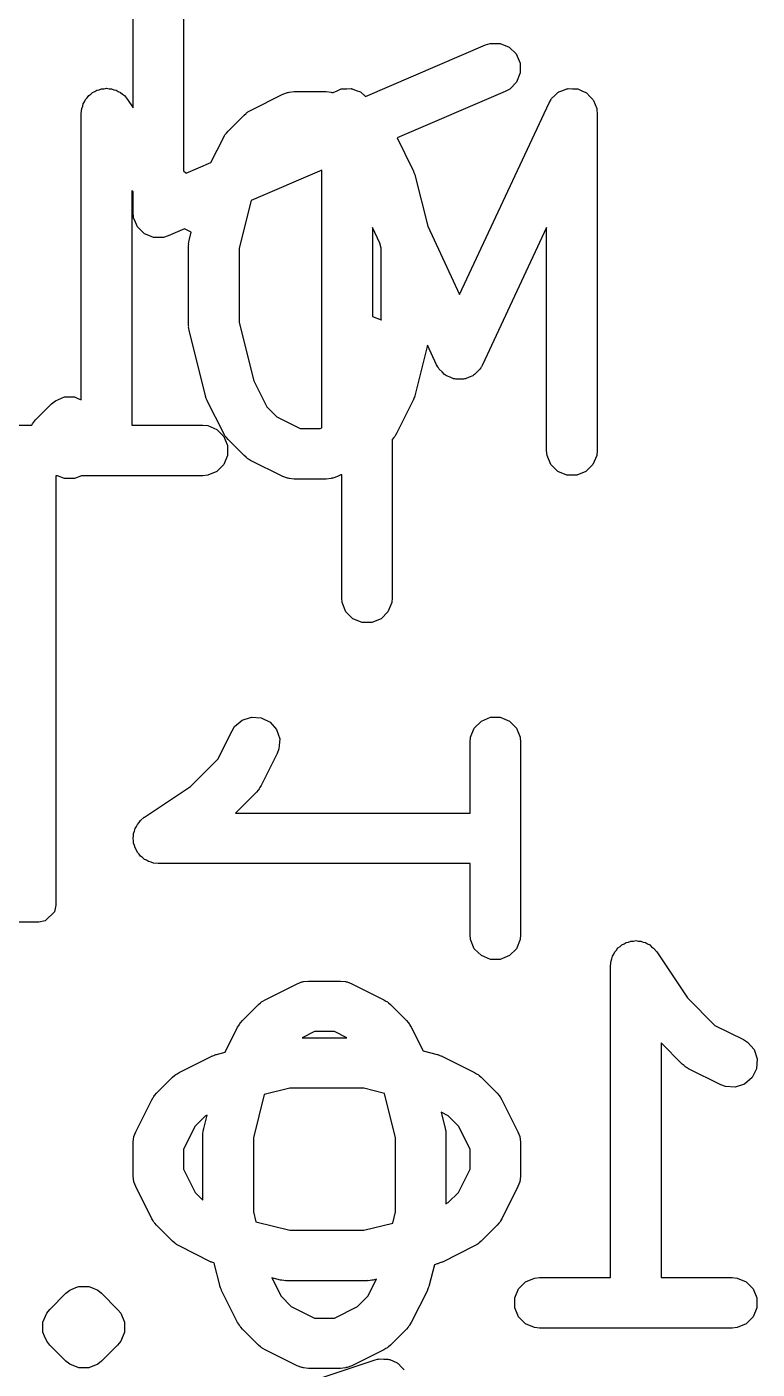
# Model space of a CAD drawing. Header units: inches. Extents: x 4.98 to 6.65, y -4.98 to -3.32.
# Drawn here: x 5.8076 to 5.8929, y -4.252 to -4.0952 of the extents above; entities that cross this region are included whole.
import ezdxf

# ---------------------------------------------------------------- set-up
doc = ezdxf.new("R2010")
doc.units = ezdxf.units.IN
doc.header["$MEASUREMENT"] = 0
doc.layers.add('BLACK', color=250, linetype='CONTINUOUS')

msp = doc.modelspace()

# ---------------------------------------------------------------- linework, layer by layer
at = {"layer": 'BLACK', "linetype": 'CONTINUOUS'}
for p, q in [((5.81997, -4.10464), (5.81997, -4.09064)), ((5.82588, -4.09064), (5.82588, -4.11201)), ((5.84711, -4.10332), (5.86113, -4.0973)), ((5.86113, -4.0973), (5.86168, -4.09713)), ((5.86168, -4.09713), (5.86284, -4.09712)), ((5.86284, -4.09712), (5.86391, -4.09754)), ((5.86391, -4.09754), (5.86473, -4.09835)), ((5.86473, -4.09835), (5.86518, -4.09941)), ((5.86518, -4.09941), (5.8652, -4.10056)), ((5.86477, -4.10163), (5.86397, -4.10245)), ((5.8652, -4.10056), (5.86477, -4.10163)), ((5.81462, -4.10346), (5.81479, -4.10322)), ((5.81479, -4.10322), (5.81503, -4.10306)), ((5.81503, -4.10306), (5.81523, -4.10285)), ((5.81523, -4.10285), (5.8155, -4.10274)), ((5.8155, -4.10274), (5.81575, -4.10258)), ((5.81575, -4.10258), (5.81603, -4.10252)), ((5.81603, -4.10252), (5.8163, -4.10241)), ((5.8163, -4.10241), (5.81659, -4.10241)), ((5.81659, -4.10241), (5.81688, -4.10236)), ((5.81688, -4.10236), (5.81716, -4.10241)), ((5.81716, -4.10241), (5.81745, -4.10241)), ((5.81745, -4.10241), (5.81772, -4.10252)), ((5.81772, -4.10252), (5.81801, -4.10258)), ((5.81801, -4.10258), (5.81825, -4.10274)), ((5.81825, -4.10274), (5.81851, -4.10285)), ((5.81851, -4.10285), (5.81872, -4.10306)), ((5.81872, -4.10306), (5.81896, -4.10322)), ((5.81896, -4.10322), (5.81933, -4.10367)), ((5.83371, -4.10494), (5.83746, -4.10306)), ((5.83746, -4.10306), (5.838, -4.10285)), ((5.838, -4.10285), (5.83811, -4.10285)), ((5.83811, -4.10285), (5.83821, -4.10281)), ((5.83821, -4.10281), (5.83878, -4.10275)), ((5.83878, -4.10275), (5.84253, -4.10275)), ((5.84253, -4.10275), (5.84311, -4.10281)), ((5.84311, -4.10281), (5.84321, -4.10285)), ((5.84321, -4.10285), (5.84331, -4.10285)), ((5.84331, -4.10285), (5.84334, -4.10286)), ((5.84334, -4.10286), (5.84335, -4.10285)), ((5.84335, -4.10285), (5.84383, -4.10266)), ((5.84383, -4.10266), (5.84429, -4.10244)), ((5.84429, -4.10244), (5.84436, -4.10244)), ((5.84436, -4.10244), (5.84442, -4.10241)), ((5.84442, -4.10241), (5.84493, -4.10241)), ((5.84493, -4.10241), (5.84544, -4.10239)), ((5.84544, -4.10239), (5.8455, -4.10241)), ((5.8455, -4.10241), (5.84557, -4.10241)), ((5.84557, -4.10241), (5.84604, -4.10261)), ((5.84604, -4.10261), (5.84653, -4.10278)), ((5.84653, -4.10278), (5.84657, -4.10283)), ((5.84657, -4.10283), (5.84663, -4.10285)), ((5.84663, -4.10285), (5.847, -4.10322)), ((5.847, -4.10322), (5.84711, -4.10332)), ((5.86346, -4.10273), (5.85081, -4.10815)), ((5.86397, -4.10245), (5.86346, -4.10273)), ((5.86886, -4.10356), (5.86924, -4.10321)), ((5.86924, -4.10321), (5.8696, -4.10285)), ((5.8696, -4.10285), (5.86966, -4.10283)), ((5.86966, -4.10283), (5.86971, -4.10278)), ((5.86971, -4.10278), (5.87019, -4.10261)), ((5.87019, -4.10261), (5.87066, -4.10241)), ((5.87066, -4.10241), (5.87073, -4.10241)), ((5.87073, -4.10241), (5.87079, -4.10239)), ((5.87079, -4.10239), (5.87131, -4.10241)), ((5.87131, -4.10241), (5.87182, -4.10241)), ((5.87182, -4.10241), (5.87188, -4.10244)), ((5.87188, -4.10244), (5.87194, -4.10244)), ((5.87194, -4.10244), (5.87241, -4.10266)), ((5.87241, -4.10266), (5.87288, -4.10285)), ((5.87288, -4.10285), (5.87293, -4.1029)), ((5.87293, -4.1029), (5.87299, -4.10293)), ((5.87299, -4.10293), (5.87333, -4.10331)), ((5.87333, -4.10331), (5.8737, -4.10367)), ((5.81392, -4.1053), (5.81398, -4.10473)), ((5.81398, -4.10473), (5.81409, -4.10446)), ((5.81409, -4.10446), (5.81415, -4.10418)), ((5.81415, -4.10418), (5.81431, -4.10393)), ((5.81431, -4.10393), (5.81442, -4.10367)), ((5.81442, -4.10367), (5.81462, -4.10346)), ((5.81933, -4.10367), (5.81933, -4.10367)), ((5.81933, -4.10367), (5.81933, -4.10367)), ((5.81933, -4.10367), (5.81933, -4.10367)), ((5.81933, -4.10367), (5.81997, -4.10464)), ((5.83347, -4.10509), (5.83371, -4.10494)), ((5.85812, -4.12645), (5.86857, -4.10406)), ((5.86857, -4.10406), (5.86876, -4.10373)), ((5.86876, -4.10373), (5.86879, -4.10367)), ((5.86879, -4.10367), (5.86881, -4.10364)), ((5.86881, -4.10364), (5.86886, -4.10356)), ((5.8737, -4.10367), (5.87372, -4.10373)), ((5.87372, -4.10373), (5.87377, -4.10378)), ((5.87377, -4.10378), (5.87394, -4.10426)), ((5.87394, -4.10426), (5.87414, -4.10473)), ((5.87414, -4.10473), (5.87415, -4.10482)), ((5.87415, -4.10482), (5.87416, -4.10486)), ((5.87416, -4.10486), (5.87416, -4.10493)), ((5.87416, -4.10493), (5.87419, -4.10531)), ((5.81392, -4.10531), (5.81392, -4.1053)), ((5.81392, -4.1053), (5.81392, -4.1053)), ((5.81392, -4.13876), (5.81392, -4.10531)), ((5.81392, -4.10531), (5.81392, -4.10531)), ((5.83107, -4.10736), (5.83295, -4.10549)), ((5.83295, -4.10549), (5.83317, -4.1053)), ((5.83317, -4.1053), (5.83322, -4.10524)), ((5.83322, -4.10524), (5.83331, -4.10519)), ((5.83331, -4.10519), (5.83339, -4.10512)), ((5.83339, -4.10512), (5.83347, -4.10509)), ((5.87419, -4.10531), (5.87419, -4.14468)), ((5.83052, -4.10813), (5.83067, -4.10788)), ((5.83067, -4.10788), (5.8307, -4.10781)), ((5.8307, -4.10781), (5.83077, -4.10773)), ((5.83077, -4.10773), (5.83083, -4.10764)), ((5.83083, -4.10764), (5.83089, -4.10759)), ((5.83089, -4.10759), (5.83107, -4.10736)), ((5.82906, -4.11105), (5.83052, -4.10813)), ((5.85081, -4.10815), (5.85267, -4.11188)), ((5.82618, -4.11228), (5.82906, -4.11105)), ((5.82588, -4.11201), (5.82612, -4.11225)), ((5.82612, -4.11225), (5.82618, -4.11228)), ((5.84204, -4.11191), (5.83376, -4.11546)), ((5.84204, -4.14202), (5.84204, -4.11191)), ((5.85267, -4.11188), (5.85269, -4.11192)), ((5.85269, -4.11192), (5.8527, -4.11194)), ((5.8527, -4.11194), (5.85279, -4.11218)), ((5.85279, -4.11218), (5.85288, -4.11242)), ((5.85288, -4.11242), (5.85288, -4.11244)), ((5.85288, -4.11244), (5.8529, -4.11248)), ((5.8529, -4.11248), (5.85439, -4.11846)), ((5.81997, -4.11446), (5.81983, -4.11431)), ((5.81983, -4.11431), (5.81983, -4.14173)), ((5.81997, -4.11689), (5.81997, -4.11446)), ((5.83376, -4.11546), (5.83236, -4.12106)), ((5.82003, -4.11747), (5.81997, -4.11689)), ((5.82004, -4.11748), (5.82003, -4.11747)), ((5.82004, -4.1175), (5.82004, -4.11748)), ((5.82026, -4.11802), (5.82004, -4.1175)), ((5.82047, -4.11853), (5.82026, -4.11802)), ((5.82048, -4.11855), (5.82047, -4.11853)), ((5.82049, -4.11856), (5.82048, -4.11855)), ((5.82089, -4.11895), (5.82049, -4.11856)), ((5.82129, -4.11935), (5.82089, -4.11895)), ((5.82599, -4.11879), (5.82409, -4.11961)), ((5.82675, -4.11917), (5.82599, -4.11879)), ((5.8488, -4.12045), (5.84795, -4.11862)), ((5.84795, -4.11862), (5.84795, -4.12902)), ((5.85439, -4.11846), (5.85812, -4.12645)), ((5.86829, -4.11862), (5.86079, -4.13468)), ((5.86829, -4.14468), (5.86829, -4.11862)), ((5.8213, -4.11935), (5.82129, -4.11935)), ((5.82132, -4.11937), (5.8213, -4.11935)), ((5.82183, -4.11957), (5.82132, -4.11937)), ((5.82235, -4.11979), (5.82183, -4.11957)), ((5.82237, -4.11979), (5.82235, -4.11979)), ((5.82239, -4.11979), (5.82237, -4.11979)), ((5.82294, -4.11979), (5.82239, -4.11979)), ((5.8235, -4.11979), (5.82294, -4.11979)), ((5.82352, -4.11978), (5.8235, -4.11979)), ((5.82354, -4.11978), (5.82352, -4.11978)), ((5.82409, -4.11961), (5.82354, -4.11978)), ((5.82646, -4.12056), (5.82649, -4.12034)), ((5.82647, -4.1206), (5.82646, -4.12056)), ((5.82646, -4.1207), (5.82647, -4.1206)), ((5.82649, -4.12034), (5.82651, -4.12012)), ((5.82651, -4.12012), (5.82653, -4.12008)), ((5.82653, -4.12008), (5.82655, -4.11998)), ((5.82655, -4.11998), (5.82675, -4.11917)), ((5.84895, -4.12106), (5.8488, -4.12045)), ((5.82646, -4.13007), (5.82646, -4.1207)), ((5.83236, -4.12106), (5.83236, -4.12971)), ((5.84895, -4.12945), (5.84895, -4.12106)), ((5.83236, -4.12971), (5.83407, -4.13654)), ((5.84795, -4.12902), (5.84894, -4.12943)), ((5.84894, -4.12943), (5.84895, -4.12945)), ((5.82647, -4.13017), (5.82646, -4.13007)), ((5.82646, -4.13022), (5.82647, -4.13017)), ((5.82649, -4.13043), (5.82646, -4.13022)), ((5.82651, -4.13065), (5.82649, -4.13043)), ((5.82653, -4.13069), (5.82651, -4.13065)), ((5.82655, -4.13079), (5.82653, -4.13069)), ((5.82842, -4.13829), (5.82655, -4.13079)), ((5.85437, -4.13239), (5.8529, -4.13829)), ((5.85544, -4.13468), (5.85437, -4.13239)), ((5.85557, -4.13489), (5.85544, -4.13468)), ((5.86079, -4.13468), (5.86067, -4.13489)), ((5.85559, -4.13496), (5.85557, -4.13489)), ((5.85564, -4.13501), (5.85559, -4.13496)), ((5.85574, -4.13518), (5.85564, -4.13501)), ((5.85607, -4.13548), (5.85574, -4.13518)), ((5.85637, -4.13581), (5.85607, -4.13548)), ((5.85649, -4.13587), (5.85637, -4.13581)), ((5.85659, -4.13595), (5.85649, -4.13587)), ((5.85701, -4.13611), (5.85659, -4.13595)), ((5.85742, -4.1363), (5.85701, -4.13611)), ((5.85755, -4.1363), (5.85742, -4.1363)), ((5.85767, -4.13635), (5.85755, -4.1363)), ((5.85869, -4.1363), (5.85857, -4.13635)), ((5.85882, -4.1363), (5.85869, -4.1363)), ((5.85923, -4.13611), (5.85882, -4.1363)), ((5.85965, -4.13595), (5.85923, -4.13611)), ((5.85975, -4.13587), (5.85965, -4.13595)), ((5.85986, -4.13581), (5.85975, -4.13587)), ((5.86017, -4.13548), (5.85986, -4.13581)), ((5.8605, -4.13518), (5.86017, -4.13548)), ((5.8606, -4.13501), (5.8605, -4.13518)), ((5.86064, -4.13496), (5.8606, -4.13501)), ((5.86067, -4.13489), (5.86064, -4.13496)), ((5.83407, -4.13654), (5.83559, -4.13957)), ((5.85812, -4.13633), (5.85767, -4.13635)), ((5.85857, -4.13635), (5.85812, -4.13633)), ((5.80857, -4.14111), (5.81045, -4.13923)), ((5.81045, -4.13923), (5.8109, -4.13887)), ((5.8109, -4.13887), (5.81162, -4.13857)), ((5.8109, -4.13887), (5.8109, -4.13887)), ((5.81162, -4.13857), (5.81196, -4.13843)), ((5.81196, -4.13843), (5.81311, -4.13843)), ((5.81311, -4.13843), (5.81311, -4.13843)), ((5.81311, -4.13843), (5.81346, -4.13857)), ((5.81346, -4.13857), (5.81392, -4.13876)), ((5.82844, -4.13833), (5.82842, -4.13829)), ((5.82844, -4.13835), (5.82844, -4.13833)), ((5.82853, -4.13859), (5.82844, -4.13835)), ((5.82862, -4.13883), (5.82853, -4.13859)), ((5.82863, -4.13885), (5.82862, -4.13883)), ((5.82864, -4.13889), (5.82863, -4.13885)), ((5.83052, -4.14264), (5.82864, -4.13889)), ((5.85267, -4.13889), (5.8508, -4.14264)), ((5.85269, -4.13885), (5.85267, -4.13889)), ((5.8527, -4.13883), (5.85269, -4.13885)), ((5.85279, -4.13859), (5.8527, -4.13883)), ((5.85288, -4.13835), (5.85279, -4.13859)), ((5.8529, -4.13829), (5.85288, -4.13833)), ((5.85288, -4.13833), (5.85288, -4.13835)), ((5.83559, -4.13957), (5.83678, -4.14077)), ((5.83678, -4.14077), (5.83948, -4.14212)), ((5.80562, -4.14173), (5.80814, -4.14173)), ((5.80814, -4.14173), (5.80821, -4.14156)), ((5.80821, -4.14156), (5.80857, -4.14111)), ((5.81983, -4.14173), (5.82812, -4.14173)), ((5.82812, -4.14173), (5.8287, -4.14178)), ((5.8287, -4.14178), (5.82976, -4.14222)), ((5.82976, -4.14222), (5.83058, -4.14304)), ((5.83948, -4.14212), (5.84184, -4.14212)), ((5.84184, -4.14212), (5.84204, -4.14202)), ((5.83067, -4.14289), (5.83052, -4.14264)), ((5.83058, -4.14304), (5.83102, -4.1441)), ((5.8307, -4.14296), (5.83067, -4.14289)), ((5.83077, -4.14304), (5.8307, -4.14296)), ((5.83083, -4.14313), (5.83077, -4.14304)), ((5.83089, -4.14318), (5.83083, -4.14313)), ((5.83107, -4.14341), (5.83089, -4.14318)), ((5.83102, -4.1441), (5.83102, -4.14525)), ((5.83295, -4.14528), (5.83107, -4.14341)), ((5.85043, -4.14318), (5.85025, -4.1434)), ((5.85025, -4.1434), (5.85025, -4.16189)), ((5.85049, -4.14313), (5.85043, -4.14318)), ((5.85055, -4.14304), (5.85049, -4.14313)), ((5.85061, -4.14296), (5.85055, -4.14304)), ((5.85064, -4.14289), (5.85061, -4.14296)), ((5.8508, -4.14264), (5.85064, -4.14289)), ((5.83102, -4.14525), (5.83058, -4.14632)), ((5.83317, -4.14547), (5.83295, -4.14528)), ((5.83322, -4.14553), (5.83317, -4.14547)), ((5.83331, -4.14559), (5.83322, -4.14553)), ((5.83339, -4.14565), (5.83331, -4.14559)), ((5.83347, -4.14568), (5.83339, -4.14565)), ((5.83371, -4.14584), (5.83347, -4.14568)), ((5.86835, -4.14525), (5.86829, -4.14468)), ((5.86879, -4.14632), (5.86835, -4.14525)), ((5.87414, -4.14525), (5.8737, -4.14632)), ((5.87419, -4.14468), (5.87414, -4.14525)), ((5.82976, -4.14713), (5.8287, -4.14757)), ((5.83058, -4.14632), (5.82976, -4.14713)), ((5.83746, -4.14771), (5.83371, -4.14584)), ((5.8696, -4.14713), (5.86879, -4.14632)), ((5.87066, -4.14757), (5.8696, -4.14713)), ((5.87288, -4.14713), (5.87182, -4.14757)), ((5.8737, -4.14632), (5.87288, -4.14713)), ((5.81115, -4.14763), (5.81093, -4.14763)), ((5.81093, -4.14763), (5.81093, -4.19783)), ((5.81196, -4.14797), (5.81115, -4.14763)), ((5.81311, -4.14797), (5.81196, -4.14797)), ((5.81196, -4.14797), (5.81196, -4.14797)), ((5.81393, -4.14763), (5.81311, -4.14797)), ((5.81311, -4.14797), (5.81311, -4.14797)), ((5.82812, -4.14763), (5.81393, -4.14763)), ((5.8287, -4.14757), (5.82812, -4.14763)), ((5.838, -4.14792), (5.83746, -4.14771)), ((5.83811, -4.14793), (5.838, -4.14792)), ((5.83821, -4.14797), (5.83811, -4.14793)), ((5.83878, -4.14802), (5.83821, -4.14797)), ((5.84253, -4.14802), (5.83878, -4.14802)), ((5.84311, -4.14797), (5.84253, -4.14802)), ((5.84321, -4.14793), (5.84311, -4.14797)), ((5.84331, -4.14792), (5.84321, -4.14793)), ((5.84385, -4.14771), (5.84331, -4.14792)), ((5.84426, -4.14751), (5.84385, -4.14771)), ((5.84435, -4.14754), (5.84426, -4.14751)), ((5.84435, -4.16189), (5.84435, -4.14754)), ((5.87182, -4.14757), (5.87066, -4.14757)), ((5.8444, -4.16246), (5.84435, -4.16189)), ((5.84484, -4.16353), (5.8444, -4.16246)), ((5.85019, -4.16246), (5.84975, -4.16353)), ((5.85025, -4.16189), (5.85019, -4.16246)), ((5.84566, -4.16434), (5.84484, -4.16353)), ((5.84672, -4.16478), (5.84566, -4.16434)), ((5.84894, -4.16434), (5.84787, -4.16478)), ((5.84975, -4.16353), (5.84894, -4.16434)), ((5.84787, -4.16478), (5.84672, -4.16478)), ((5.83153, -4.17744), (5.83184, -4.17695)), ((5.83184, -4.17695), (5.83271, -4.17619)), ((5.83271, -4.17619), (5.83381, -4.17583)), ((5.83381, -4.17583), (5.83495, -4.17591)), ((5.83495, -4.17591), (5.83598, -4.17643)), ((5.83598, -4.17643), (5.83674, -4.1773)), ((5.85984, -4.17712), (5.86066, -4.1763)), ((5.86066, -4.1763), (5.86172, -4.17586)), ((5.86172, -4.17586), (5.86287, -4.17586)), ((5.86287, -4.17586), (5.86394, -4.1763)), ((5.86394, -4.1763), (5.86475, -4.17712)), ((5.82987, -4.18076), (5.83153, -4.17744)), ((5.83674, -4.1773), (5.8371, -4.17839)), ((5.8371, -4.17839), (5.83702, -4.17954)), ((5.85934, -4.17876), (5.8594, -4.17818)), ((5.8594, -4.17818), (5.85984, -4.17712)), ((5.86475, -4.17712), (5.86519, -4.17818)), ((5.86519, -4.17818), (5.86525, -4.17876)), ((5.83682, -4.18008), (5.83494, -4.18383)), ((5.83702, -4.17954), (5.83682, -4.18008)), ((5.85934, -4.18705), (5.85934, -4.17876)), ((5.86525, -4.17876), (5.86525, -4.20126)), ((5.82667, -4.18396), (5.82987, -4.18076)), ((5.82129, -4.18755), (5.82667, -4.18396)), ((5.83439, -4.1846), (5.83193, -4.18705)), ((5.83457, -4.18437), (5.83439, -4.1846)), ((5.83463, -4.18432), (5.83457, -4.18437)), ((5.83469, -4.18423), (5.83463, -4.18432)), ((5.83475, -4.18415), (5.83469, -4.18423)), ((5.83478, -4.18408), (5.83475, -4.18415)), ((5.83494, -4.18383), (5.83478, -4.18408)), ((5.82068, -4.18816), (5.82084, -4.18792)), ((5.82084, -4.18792), (5.82128, -4.18755)), ((5.82128, -4.18755), (5.82129, -4.18755)), ((5.82129, -4.18755), (5.82129, -4.18755)), ((5.82129, -4.18755), (5.82129, -4.18755)), ((5.83193, -4.18705), (5.85934, -4.18705)), ((5.82003, -4.18943), (5.82014, -4.18916)), ((5.82003, -4.18972), (5.82003, -4.18943)), ((5.82014, -4.18916), (5.8202, -4.18887)), ((5.8202, -4.18887), (5.82036, -4.18863)), ((5.82036, -4.18863), (5.82047, -4.18837)), ((5.82047, -4.18837), (5.82068, -4.18816)), ((5.81997, -4.19), (5.82003, -4.18972)), ((5.82003, -4.19029), (5.81997, -4.19)), ((5.82003, -4.19058), (5.82003, -4.19029)), ((5.82014, -4.19085), (5.82003, -4.19058)), ((5.8202, -4.19113), (5.82014, -4.19085)), ((5.82036, -4.19138), (5.8202, -4.19113)), ((5.82047, -4.19165), (5.82036, -4.19138)), ((5.82068, -4.19185), (5.82047, -4.19165)), ((5.82084, -4.19209), (5.82068, -4.19185)), ((5.82108, -4.19226), (5.82084, -4.19209)), ((5.82129, -4.19246), (5.82108, -4.19226)), ((5.82155, -4.19257), (5.82129, -4.19246)), ((5.82179, -4.19273), (5.82155, -4.19257)), ((5.82208, -4.19279), (5.82179, -4.19273)), ((5.82235, -4.1929), (5.82208, -4.19279)), ((5.82292, -4.19296), (5.82235, -4.1929)), ((5.82293, -4.19296), (5.82292, -4.19296)), ((5.82292, -4.19296), (5.82292, -4.19296)), ((5.82292, -4.19296), (5.82292, -4.19296)), ((5.85934, -4.19296), (5.82293, -4.19296)), ((5.85934, -4.20126), (5.85934, -4.19296)), ((5.81078, -4.19859), (5.80971, -4.19965)), ((5.81093, -4.19783), (5.81078, -4.19859)), ((5.80896, -4.1998), (5.72234, -4.1998)), ((5.80971, -4.19965), (5.80896, -4.1998)), ((5.8594, -4.20183), (5.85934, -4.20126)), ((5.85984, -4.2029), (5.8594, -4.20183)), ((5.86519, -4.20183), (5.86475, -4.2029)), ((5.86525, -4.20126), (5.86519, -4.20183)), ((5.87733, -4.20235), (5.87758, -4.20218)), ((5.87758, -4.20218), (5.87786, -4.20213)), ((5.87786, -4.20213), (5.87813, -4.20202)), ((5.87813, -4.20202), (5.87842, -4.20202)), ((5.87842, -4.20202), (5.87871, -4.20196)), ((5.87871, -4.20196), (5.87899, -4.20202)), ((5.87899, -4.20202), (5.87928, -4.20202)), ((5.87928, -4.20202), (5.87955, -4.20213)), ((5.87955, -4.20213), (5.87984, -4.20219)), ((5.86066, -4.20371), (5.85984, -4.2029)), ((5.86172, -4.20415), (5.86066, -4.20371)), ((5.86394, -4.20371), (5.86287, -4.20415)), ((5.86475, -4.2029), (5.86394, -4.20371)), ((5.87598, -4.20378), (5.87614, -4.20354)), ((5.87614, -4.20354), (5.87625, -4.20327)), ((5.87625, -4.20327), (5.87645, -4.20307)), ((5.87645, -4.20307), (5.87662, -4.20282)), ((5.87662, -4.20282), (5.87686, -4.20266)), ((5.87686, -4.20266), (5.87706, -4.20246)), ((5.87706, -4.20246), (5.87733, -4.20235)), ((5.87984, -4.20219), (5.88008, -4.20235)), ((5.88008, -4.20235), (5.88034, -4.20246)), ((5.88034, -4.20246), (5.88055, -4.20267)), ((5.88055, -4.20267), (5.88079, -4.20283)), ((5.88079, -4.20283), (5.88116, -4.20327)), ((5.88116, -4.20327), (5.88116, -4.20327)), ((5.88116, -4.20327), (5.88116, -4.20327)), ((5.88116, -4.20327), (5.88116, -4.20328)), ((5.88116, -4.20328), (5.88475, -4.20866)), ((5.86287, -4.20415), (5.86172, -4.20415)), ((5.87575, -4.20491), (5.87581, -4.20434)), ((5.87575, -4.24133), (5.87575, -4.20491)), ((5.87575, -4.20491), (5.87575, -4.20491)), ((5.87575, -4.20491), (5.87575, -4.20491)), ((5.87575, -4.20491), (5.87575, -4.20491)), ((5.87581, -4.20434), (5.87592, -4.20407)), ((5.87592, -4.20407), (5.87598, -4.20378)), ((5.83914, -4.207), (5.83968, -4.20679)), ((5.83968, -4.20679), (5.83978, -4.20678)), ((5.83978, -4.20678), (5.83988, -4.20674)), ((5.83988, -4.20674), (5.84046, -4.20669)), ((5.84046, -4.20669), (5.84421, -4.20669)), ((5.84421, -4.20669), (5.84478, -4.20674)), ((5.84478, -4.20674), (5.84488, -4.20678)), ((5.84488, -4.20678), (5.84499, -4.20679)), ((5.84499, -4.20679), (5.84553, -4.207)), ((5.83539, -4.20887), (5.83914, -4.207)), ((5.84553, -4.207), (5.84928, -4.20887)), ((5.83275, -4.2113), (5.83462, -4.20943)), ((5.83462, -4.20943), (5.83485, -4.20924)), ((5.83485, -4.20924), (5.8349, -4.20918)), ((5.8349, -4.20918), (5.83499, -4.20912)), ((5.83499, -4.20912), (5.83507, -4.20906)), ((5.83507, -4.20906), (5.83514, -4.20903)), ((5.83514, -4.20903), (5.83539, -4.20887)), ((5.84928, -4.20887), (5.84952, -4.20903)), ((5.84952, -4.20903), (5.8496, -4.20906)), ((5.8496, -4.20906), (5.84968, -4.20912)), ((5.84968, -4.20912), (5.84977, -4.20918)), ((5.84977, -4.20918), (5.84982, -4.20924)), ((5.84982, -4.20924), (5.85004, -4.20943)), ((5.85004, -4.20943), (5.85192, -4.2113)), ((5.88475, -4.20866), (5.88795, -4.21186)), ((5.83244, -4.21167), (5.8325, -4.21158)), ((5.8325, -4.21158), (5.83256, -4.21153)), ((5.83256, -4.21153), (5.83275, -4.2113)), ((5.85192, -4.2113), (5.8521, -4.21153)), ((5.8521, -4.21153), (5.85216, -4.21158)), ((5.85216, -4.21158), (5.85222, -4.21167)), ((5.83072, -4.21501), (5.83219, -4.21207)), ((5.83219, -4.21207), (5.83235, -4.21182)), ((5.83235, -4.21182), (5.83238, -4.21175)), ((5.83238, -4.21175), (5.83244, -4.21167)), ((5.84115, -4.21259), (5.83973, -4.2133)), ((5.84351, -4.21259), (5.84115, -4.21259)), ((5.84493, -4.2133), (5.84351, -4.21259)), ((5.85222, -4.21167), (5.85229, -4.21175)), ((5.85229, -4.21175), (5.85232, -4.21182)), ((5.85232, -4.21182), (5.85247, -4.21207)), ((5.85247, -4.21207), (5.85386, -4.21485)), ((5.88795, -4.21186), (5.89127, -4.21352)), ((5.83973, -4.2133), (5.84493, -4.2133)), ((5.88411, -4.21638), (5.88166, -4.21392)), ((5.88166, -4.21392), (5.88166, -4.24133)), ((5.89127, -4.21352), (5.89176, -4.21383)), ((5.89176, -4.21383), (5.89252, -4.2147)), ((5.89252, -4.2147), (5.89288, -4.21579)), ((5.82536, -4.21736), (5.8291, -4.21549)), ((5.8291, -4.21549), (5.82915, -4.21547)), ((5.82915, -4.21547), (5.82916, -4.21546)), ((5.82916, -4.21546), (5.82941, -4.21537)), ((5.82941, -4.21537), (5.82965, -4.21528)), ((5.82965, -4.21528), (5.82967, -4.21528)), ((5.82967, -4.21528), (5.82971, -4.21526)), ((5.82971, -4.21526), (5.83072, -4.21501)), ((5.85386, -4.21485), (5.85551, -4.21526)), ((5.85551, -4.21526), (5.85556, -4.21528)), ((5.85556, -4.21528), (5.85558, -4.21528)), ((5.85558, -4.21528), (5.85582, -4.21537)), ((5.85582, -4.21537), (5.85606, -4.21546)), ((5.85606, -4.21546), (5.85608, -4.21547)), ((5.85608, -4.21547), (5.85612, -4.21549)), ((5.85612, -4.21549), (5.85987, -4.21736)), ((5.89288, -4.21579), (5.8928, -4.21694)), ((5.82459, -4.21792), (5.82481, -4.21773)), ((5.82481, -4.21773), (5.82487, -4.21767)), ((5.82487, -4.21767), (5.82495, -4.21762)), ((5.82495, -4.21762), (5.82504, -4.21755)), ((5.82504, -4.21755), (5.82511, -4.21752)), ((5.82511, -4.21752), (5.82536, -4.21736)), ((5.85987, -4.21736), (5.86011, -4.21752)), ((5.86011, -4.21752), (5.86019, -4.21755)), ((5.86019, -4.21755), (5.86027, -4.21762)), ((5.86027, -4.21762), (5.86036, -4.21767)), ((5.86036, -4.21767), (5.86041, -4.21773)), ((5.86041, -4.21773), (5.86063, -4.21792)), ((5.88434, -4.21656), (5.88411, -4.21638)), ((5.88439, -4.21662), (5.88434, -4.21656)), ((5.88448, -4.21668), (5.88439, -4.21662)), ((5.88456, -4.21674), (5.88448, -4.21668)), ((5.88463, -4.21677), (5.88456, -4.21674)), ((5.88488, -4.21693), (5.88463, -4.21677)), ((5.88863, -4.2188), (5.88488, -4.21693)), ((5.8928, -4.21694), (5.89228, -4.21797)), ((5.82271, -4.21979), (5.82459, -4.21792)), ((5.83829, -4.21921), (5.8353, -4.21995)), ((5.84693, -4.21921), (5.83829, -4.21921)), ((5.84933, -4.21981), (5.84693, -4.21921)), ((5.86063, -4.21792), (5.86251, -4.21979)), ((5.88917, -4.21901), (5.88863, -4.2188)), ((5.89032, -4.21909), (5.88917, -4.21901)), ((5.89141, -4.21873), (5.89032, -4.21909)), ((5.89228, -4.21797), (5.89141, -4.21873)), ((5.82028, -4.22431), (5.82216, -4.22056)), ((5.82216, -4.22056), (5.82232, -4.22031)), ((5.82232, -4.22031), (5.82235, -4.22024)), ((5.82235, -4.22024), (5.82241, -4.22016)), ((5.82241, -4.22016), (5.82247, -4.22007)), ((5.82247, -4.22007), (5.82253, -4.22002)), ((5.82253, -4.22002), (5.82271, -4.21979)), ((5.8353, -4.21995), (5.83404, -4.225)), ((5.85063, -4.225), (5.84933, -4.21981)), ((5.86251, -4.21979), (5.86269, -4.22002)), ((5.86269, -4.22002), (5.86275, -4.22007)), ((5.86275, -4.22007), (5.86281, -4.22016)), ((5.86281, -4.22016), (5.86288, -4.22024)), ((5.86288, -4.22024), (5.86291, -4.22031)), ((5.86291, -4.22031), (5.86306, -4.22056)), ((5.86306, -4.22056), (5.86494, -4.22431)), ((5.82842, -4.22243), (5.82723, -4.22363)), ((5.82822, -4.22392), (5.82862, -4.22234)), ((5.82862, -4.22234), (5.82842, -4.22243)), ((5.8568, -4.22243), (5.85597, -4.22202)), ((5.85597, -4.22202), (5.85645, -4.22392)), ((5.85799, -4.22363), (5.8568, -4.22243)), ((5.82723, -4.22363), (5.82588, -4.22633)), ((5.82817, -4.22428), (5.82819, -4.22406)), ((5.82819, -4.22406), (5.8282, -4.22402)), ((5.8282, -4.22402), (5.82822, -4.22392)), ((5.85645, -4.22392), (5.85646, -4.22402)), ((5.85646, -4.22402), (5.85648, -4.22406)), ((5.85648, -4.22406), (5.8565, -4.22428)), ((5.85934, -4.22633), (5.85799, -4.22363)), ((5.81997, -4.22563), (5.82003, -4.22505)), ((5.81997, -4.22938), (5.81997, -4.22563)), ((5.82003, -4.22505), (5.82007, -4.22495)), ((5.82007, -4.22495), (5.82008, -4.22485)), ((5.82008, -4.22485), (5.82028, -4.22431)), ((5.82813, -4.22449), (5.82817, -4.22428)), ((5.82814, -4.22454), (5.82813, -4.22449)), ((5.82813, -4.22464), (5.82814, -4.22454)), ((5.82813, -4.23228), (5.82813, -4.22464)), ((5.83404, -4.225), (5.83404, -4.23365)), ((5.85063, -4.23365), (5.85063, -4.225)), ((5.8565, -4.22428), (5.85653, -4.22449)), ((5.85653, -4.22449), (5.85652, -4.22454)), ((5.85652, -4.22454), (5.85653, -4.22464)), ((5.85653, -4.22464), (5.85653, -4.23271)), ((5.86494, -4.22431), (5.86514, -4.22485)), ((5.86514, -4.22485), (5.86515, -4.22495)), ((5.86515, -4.22495), (5.86519, -4.22505)), ((5.86519, -4.22505), (5.86525, -4.22563)), ((5.86525, -4.22563), (5.86525, -4.22938)), ((5.82588, -4.22633), (5.82588, -4.22868)), ((5.85934, -4.22868), (5.85934, -4.22633)), ((5.82588, -4.22868), (5.82723, -4.23138)), ((5.85799, -4.23138), (5.85934, -4.22868)), ((5.82003, -4.22995), (5.81997, -4.22938)), ((5.82007, -4.23005), (5.82003, -4.22995)), ((5.82008, -4.23016), (5.82007, -4.23005)), ((5.82028, -4.2307), (5.82008, -4.23016)), ((5.86514, -4.23016), (5.86494, -4.2307)), ((5.86515, -4.23005), (5.86514, -4.23016)), ((5.86519, -4.22995), (5.86515, -4.23005)), ((5.86525, -4.22938), (5.86519, -4.22995)), ((5.82216, -4.23445), (5.82028, -4.2307)), ((5.82723, -4.23138), (5.82813, -4.23228)), ((5.8568, -4.23258), (5.85799, -4.23138)), ((5.86494, -4.2307), (5.86306, -4.23445)), ((5.85653, -4.23271), (5.8568, -4.23258)), ((5.82232, -4.2347), (5.82216, -4.23445)), ((5.82235, -4.23477), (5.82232, -4.2347)), ((5.82241, -4.23485), (5.82235, -4.23477)), ((5.82247, -4.23494), (5.82241, -4.23485)), ((5.82253, -4.23499), (5.82247, -4.23494)), ((5.82271, -4.23522), (5.82253, -4.23499)), ((5.83404, -4.23365), (5.83433, -4.23481)), ((5.83433, -4.23481), (5.83829, -4.2358)), ((5.84693, -4.2358), (5.8503, -4.23496)), ((5.8503, -4.23496), (5.85063, -4.23365)), ((5.86269, -4.23499), (5.86251, -4.23522)), ((5.86275, -4.23494), (5.86269, -4.23499)), ((5.86281, -4.23485), (5.86275, -4.23494)), ((5.86288, -4.23477), (5.86281, -4.23485)), ((5.86291, -4.2347), (5.86288, -4.23477)), ((5.86306, -4.23445), (5.86291, -4.2347)), ((5.82459, -4.23709), (5.82271, -4.23522)), ((5.83829, -4.2358), (5.84693, -4.2358)), ((5.86251, -4.23522), (5.86063, -4.23709)), ((5.82481, -4.23728), (5.82459, -4.23709)), ((5.82487, -4.23733), (5.82481, -4.23728)), ((5.82495, -4.23739), (5.82487, -4.23733)), ((5.82504, -4.23746), (5.82495, -4.23739)), ((5.82511, -4.23749), (5.82504, -4.23746)), ((5.82536, -4.23764), (5.82511, -4.23749)), ((5.8291, -4.23952), (5.82536, -4.23764)), ((5.85987, -4.23764), (5.85612, -4.23952)), ((5.86011, -4.23749), (5.85987, -4.23764)), ((5.86019, -4.23746), (5.86011, -4.23749)), ((5.86027, -4.23739), (5.86019, -4.23746)), ((5.86036, -4.23733), (5.86027, -4.23739)), ((5.86041, -4.23728), (5.86036, -4.23733)), ((5.86063, -4.23709), (5.86041, -4.23728)), ((5.82915, -4.23953), (5.8291, -4.23952)), ((5.82916, -4.23955), (5.82915, -4.23953)), ((5.82941, -4.23963), (5.82916, -4.23955)), ((5.82945, -4.23965), (5.82941, -4.23963)), ((5.83009, -4.24223), (5.82945, -4.23965)), ((5.85517, -4.23983), (5.85457, -4.24223)), ((5.85551, -4.23974), (5.85517, -4.23983)), ((5.85556, -4.23973), (5.85551, -4.23974)), ((5.85558, -4.23972), (5.85556, -4.23973)), ((5.85582, -4.23963), (5.85558, -4.23972)), ((5.85606, -4.23955), (5.85582, -4.23963)), ((5.85608, -4.23953), (5.85606, -4.23955)), ((5.85612, -4.23952), (5.85608, -4.23953)), ((5.83721, -4.24162), (5.83618, -4.24136)), ((5.83618, -4.24136), (5.83726, -4.24351)), ((5.86581, -4.24183), (5.86688, -4.24139)), ((5.86688, -4.24139), (5.86745, -4.24133)), ((5.86745, -4.24133), (5.87575, -4.24133)), ((5.88166, -4.24133), (5.88995, -4.24133)), ((5.88995, -4.24133), (5.89053, -4.24139)), ((5.89053, -4.24139), (5.89159, -4.24183)), ((5.81212, -4.24317), (5.81257, -4.2428)), ((5.81257, -4.2428), (5.81329, -4.24251)), ((5.81257, -4.2428), (5.81257, -4.2428)), ((5.81329, -4.24251), (5.81363, -4.24236)), ((5.81363, -4.24236), (5.81479, -4.24236)), ((5.81479, -4.24236), (5.81479, -4.24236)), ((5.81479, -4.24236), (5.81513, -4.24251)), ((5.81513, -4.24251), (5.81585, -4.2428)), ((5.81585, -4.2428), (5.81585, -4.2428)), ((5.81585, -4.2428), (5.8163, -4.24317)), ((5.83011, -4.24227), (5.83009, -4.24223)), ((5.83011, -4.24229), (5.83011, -4.24227)), ((5.8302, -4.24253), (5.83011, -4.24229)), ((5.83029, -4.24277), (5.8302, -4.24253)), ((5.8303, -4.24279), (5.83029, -4.24277)), ((5.83032, -4.24283), (5.8303, -4.24279)), ((5.83219, -4.24658), (5.83032, -4.24283)), ((5.83731, -4.24163), (5.83721, -4.24162)), ((5.83735, -4.24165), (5.83731, -4.24163)), ((5.83757, -4.24167), (5.83735, -4.24165)), ((5.83778, -4.2417), (5.83757, -4.24167)), ((5.83782, -4.24169), (5.83778, -4.2417)), ((5.83792, -4.2417), (5.83782, -4.24169)), ((5.8473, -4.2417), (5.83792, -4.2417)), ((5.8474, -4.24169), (5.8473, -4.2417)), ((5.8474, -4.24351), (5.8484, -4.24152)), ((5.84744, -4.2417), (5.8474, -4.24169)), ((5.84766, -4.24167), (5.84744, -4.2417)), ((5.84787, -4.24165), (5.84766, -4.24167)), ((5.84791, -4.24163), (5.84787, -4.24165)), ((5.84801, -4.24162), (5.84791, -4.24163)), ((5.8484, -4.24152), (5.84801, -4.24162)), ((5.85435, -4.24283), (5.85247, -4.24658)), ((5.85436, -4.24279), (5.85435, -4.24283)), ((5.85438, -4.24277), (5.85436, -4.24279)), ((5.85446, -4.24253), (5.85438, -4.24277)), ((5.85455, -4.24229), (5.85446, -4.24253)), ((5.85456, -4.24227), (5.85455, -4.24229)), ((5.85457, -4.24223), (5.85456, -4.24227)), ((5.86456, -4.24371), (5.865, -4.24264)), ((5.865, -4.24264), (5.86581, -4.24183)), ((5.89159, -4.24183), (5.89241, -4.24264)), ((5.89241, -4.24264), (5.89285, -4.24371)), ((5.81025, -4.24505), (5.81212, -4.24317)), ((5.8163, -4.24317), (5.81817, -4.24505)), ((5.83726, -4.24351), (5.83846, -4.24471)), ((5.84621, -4.24471), (5.8474, -4.24351)), ((5.86456, -4.24486), (5.86456, -4.24371)), ((5.89285, -4.24371), (5.89285, -4.24486)), ((5.80944, -4.24656), (5.80988, -4.24549)), ((5.80988, -4.24549), (5.81025, -4.24505)), ((5.81817, -4.24505), (5.81854, -4.24549)), ((5.81854, -4.24549), (5.81898, -4.24655)), ((5.83846, -4.24471), (5.84115, -4.24606)), ((5.84115, -4.24606), (5.84351, -4.24606)), ((5.84351, -4.24606), (5.84621, -4.24471)), ((5.865, -4.24592), (5.86456, -4.24486)), ((5.86581, -4.24674), (5.865, -4.24592)), ((5.89241, -4.24592), (5.89159, -4.24674)), ((5.89285, -4.24486), (5.89241, -4.24592)), ((5.80944, -4.24771), (5.80944, -4.24656)), ((5.81898, -4.24655), (5.81898, -4.24656)), ((5.81898, -4.24656), (5.81898, -4.24771)), ((5.83235, -4.24683), (5.83219, -4.24658)), ((5.83238, -4.2469), (5.83235, -4.24683)), ((5.83244, -4.24698), (5.83238, -4.2469)), ((5.8325, -4.24707), (5.83244, -4.24698)), ((5.83256, -4.24712), (5.8325, -4.24707)), ((5.83275, -4.24735), (5.83256, -4.24712)), ((5.83462, -4.24922), (5.83275, -4.24735)), ((5.85192, -4.24735), (5.85004, -4.24922)), ((5.8521, -4.24712), (5.85192, -4.24735)), ((5.85216, -4.24707), (5.8521, -4.24712)), ((5.85222, -4.24698), (5.85216, -4.24707)), ((5.85229, -4.2469), (5.85222, -4.24698)), ((5.85232, -4.24683), (5.85229, -4.2469)), ((5.85247, -4.24658), (5.85232, -4.24683)), ((5.86688, -4.24718), (5.86581, -4.24674)), ((5.86745, -4.24724), (5.86688, -4.24718)), ((5.88995, -4.24724), (5.86745, -4.24724)), ((5.89053, -4.24718), (5.88995, -4.24724)), ((5.89159, -4.24674), (5.89053, -4.24718)), ((5.80964, -4.24819), (5.80944, -4.24771)), ((5.80988, -4.24877), (5.80964, -4.24819)), ((5.81025, -4.24922), (5.80988, -4.24877)), ((5.81212, -4.2511), (5.81025, -4.24922)), ((5.81817, -4.24922), (5.8163, -4.2511)), ((5.81854, -4.24877), (5.81817, -4.24922)), ((5.81898, -4.24771), (5.81854, -4.24877)), ((5.83485, -4.24941), (5.83462, -4.24922)), ((5.85004, -4.24922), (5.84982, -4.24941)), ((5.8349, -4.24947), (5.83485, -4.24941)), ((5.83499, -4.24952), (5.8349, -4.24947)), ((5.83507, -4.24959), (5.83499, -4.24952)), ((5.83514, -4.24962), (5.83507, -4.24959)), ((5.83539, -4.24977), (5.83514, -4.24962)), ((5.83914, -4.25165), (5.83539, -4.24977)), ((5.84928, -4.24977), (5.84553, -4.25165)), ((5.84952, -4.24962), (5.84928, -4.24977)), ((5.8496, -4.24959), (5.84952, -4.24962)), ((5.84968, -4.24952), (5.8496, -4.24959)), ((5.84977, -4.24947), (5.84968, -4.24952)), ((5.84982, -4.24941), (5.84977, -4.24947)), ((5.81257, -4.25146), (5.81212, -4.2511)), ((5.81363, -4.2519), (5.81257, -4.25146)), ((5.81479, -4.2519), (5.81363, -4.2519)), ((5.81363, -4.2519), (5.81363, -4.2519)), ((5.81585, -4.25146), (5.81479, -4.2519)), ((5.81479, -4.2519), (5.81479, -4.2519)), ((5.8163, -4.2511), (5.81585, -4.25146)), ((5.82012, -4.26032), (5.84824, -4.25095)), ((5.83968, -4.25186), (5.83914, -4.25165)), ((5.83978, -4.25186), (5.83968, -4.25186)), ((5.83988, -4.2519), (5.83978, -4.25186)), ((5.84046, -4.25196), (5.83988, -4.2519)), ((5.84421, -4.25196), (5.84046, -4.25196)), ((5.84478, -4.2519), (5.84421, -4.25196)), ((5.84488, -4.25186), (5.84478, -4.2519)), ((5.84499, -4.25186), (5.84488, -4.25186)), ((5.84553, -4.25165), (5.84499, -4.25186)), ((5.84824, -4.25095), (5.84852, -4.25088)), ((5.84852, -4.25088), (5.8486, -4.25085)), ((5.8486, -4.25085), (5.84866, -4.25085)), ((5.84866, -4.25085), (5.8488, -4.25082)), ((5.8488, -4.25082), (5.84928, -4.25085)), ((5.84928, -4.25085), (5.84975, -4.25085)), ((5.84975, -4.25085), (5.84985, -4.25089)), ((5.84985, -4.25089), (5.84995, -4.2509)), ((5.84995, -4.2509), (5.85038, -4.25111)), ((5.85038, -4.25111), (5.85081, -4.25129)), ((5.85081, -4.25129), (5.85089, -4.25137)), ((5.85089, -4.25137), (5.85098, -4.25142)), ((5.85098, -4.25142), (5.85129, -4.25177)), ((5.85129, -4.25177), (5.85163, -4.25211))]:
    msp.add_line(p, q, dxfattribs=at)

doc.saveas('drawing.dxf')
